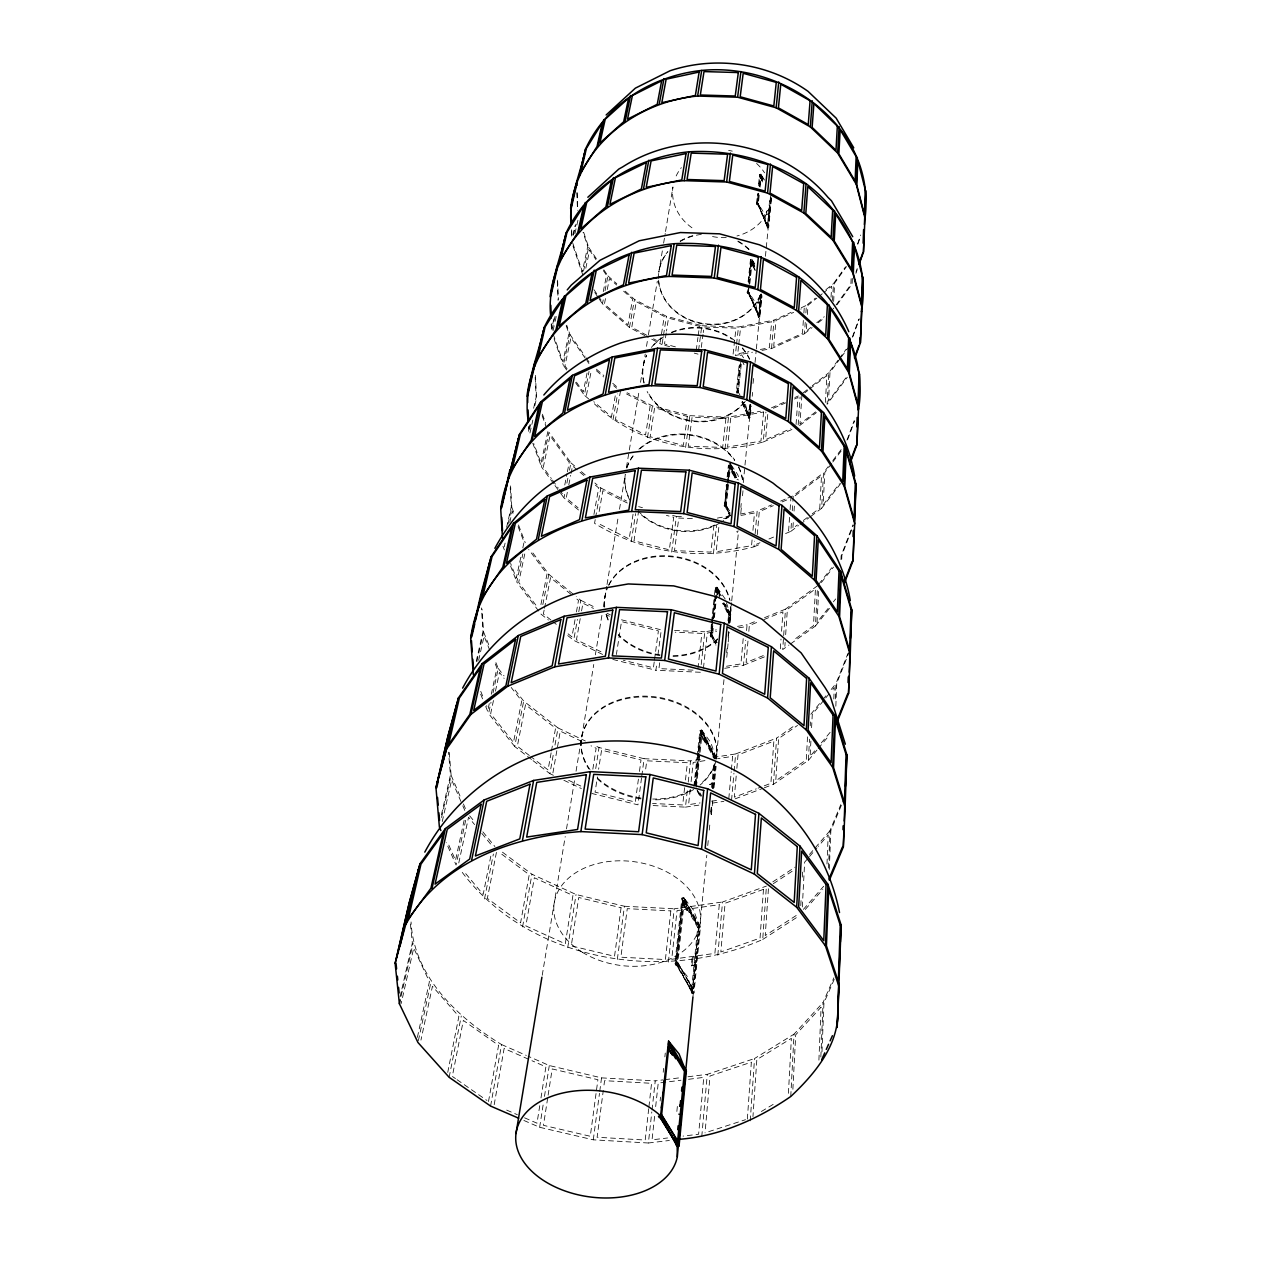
<?xml version="1.0" encoding="UTF-8"?>
<svg xmlns="http://www.w3.org/2000/svg" width="1261" height="1261" viewBox="0 0 1261 1261"><rect width="100%" height="100%" fill="white"/><g stroke="black" fill="none" stroke-linecap="round" stroke-linejoin="round"><path stroke-width="0.75" stroke-dasharray="5 3.75" d="M758.712 317.299L755.292 302.467L748.435 291.78L758.712 317.299L760.982 294.176L758.57 317.331L759.957 316.889L762.022 295.704M757.877 203.194L767.508 227.831L764.308 213.503L757.877 203.194L756.505 203.541L756.963 204.566L758.287 204.14L759.28 194.683M770.376 198.623L770.424 195.739M691.422 965.627L696.04 964.949L696.624 956.453L692.242 957.635L691.422 965.627L696.025 964.823M691.643 966.005L691.974 965.091M713.6 783.223L709.549 784.421L713.285 784.058M757.798 302.939C760.635 291.023 754.125 308.188 760.446 301.678C766.688 293.261 752.391 302.025 761.187 297.596M766.452 214.575C774.932 210.855 762.637 218.389 766.814 210.981L769.904 210.098L766.814 210.981L766.593 214.89M818.909 1060.123L821.084 1007.176L795.707 1034.824L792.854 1089.788M826.995 864.006L828.193 834.892L818.279 846.383M833.805 698.972L834.278 687.544L830.605 692.005M851.128 278.665L850.891 284.545L833.269 308.819M820.848 1057.017L823.039 1002.527L833.884 977.779M828.493 868.025L830.006 830.652L840.788 804.628M835.334 698.941L835.948 683.635L847.944 653.403M840.977 559.648L841.119 555.833L852.956 524.86M852.357 278.429L852.121 284.009L836.437 305.619M821.983 1051.863L823.953 1002.842L834.215 979.403M829.297 869.428L830.857 830.621L843.325 800.546M835.838 706.207L836.752 683.367L849.079 652.268M841.733 559.206L841.875 555.36L853.445 525.096M790.757 1096.503L794.036 1034.162L823.039 1002.527M800.782 905.634L801.176 898.021M802.28 877.104L802.674 869.491M764.308 787.794L773.419 784.342L808.396 760.351L809.515 739.23M810.224 725.784L810.413 721.938M790.505 643.961L815.457 625.992L817.364 589.565M810.855 516.364L821.636 508.278L823.496 472.812L828.162 466.68M838.045 360.22L828.745 372.815L827.09 404.308L847.297 377.212M832.544 300.528L833.426 283.646L845.548 266.828M802.327 906.943L804.644 862.177L808.364 857.874M810.902 741.074L810.114 756.379L816.34 748.908M811.595 727.692L812.289 714.309L824.505 699.429M818.657 591.377L817.049 622.335L828.713 607.692M833.647 301.474L834.609 283.126L846.525 266.575M788.424 1093.319L791.372 1038.355L756.821 1059.634L752.959 1116.568M807.513 736.865L806.283 759.831L775.751 780.795L778.604 738.599L797.519 725.422M825.419 402.432L826.853 375.573L809.247 389.35M831.046 297.249L831.645 286.231L824.253 292.174M768.422 888.784L765.238 935.552L798.008 914.335M784.878 646.31L785.13 642.416M785.666 634.646L787.368 609.394L815.441 588.934L813.471 625.708L792.822 640.588M793.264 522.59L792.87 528.327L797.362 524.97M794.052 511.099L794.43 505.362M801.917 395.087L799.963 424.011L816.371 411.291M806.756 323.714L806.252 331.107L810.76 327.513M807.387 314.478L808.017 305.241L816.876 298.116M750.248 1120.856L754.535 1058.531L794.036 1034.162M462.251 872.391C529.573 961.78 663.333 983.738 762.732 939.445L766.278 887.996M773.419 784.342L776.603 738.126L795.265 725.107M817.569 585.735L785.477 609.142L782.703 649.573L788.945 645.08M785.571 533.561L790.836 531.354L791.624 520.099M792.271 510.705L792.775 503.202M792.917 501.326L793.295 495.699L823.496 472.812M798.166 424.957L800.089 397.01M761.991 350.385L771.527 348.572L804.455 333.739L805.227 322.406M805.889 312.949L806.409 305.398L815.41 298.148M747.363 1119.09L751.351 1062.172L710.006 1075.98L705.041 1132.835M780.338 648.769L781.016 639.059M781.568 631.288L782.923 611.853L761.707 620.475M789.559 517.341L788.614 530.755L785.036 532.252M790.095 509.68L790.899 498.19M796.069 424.453L797.961 397.451L794.446 398.996M803.352 320.483L802.453 333.424L773.702 346.381L775.972 320.404L793.658 312.365M803.872 313.091L804.266 307.542L800.735 309.15M736.188 776.051L734.343 797.173L756.285 788.85M736.865 768.359L738.032 754.929L773.86 741.105L770.897 783.302L758.113 788.157M747.978 641.077L746.102 662.482L764.119 655.263M748.829 631.351L749.333 625.503L759.942 621.2M757.262 534.648L759.28 511.619L773.34 505.645M767.76 414.475L765.569 439.632L790.568 428.724M728.811 798.591L731.222 771.716M731.396 769.793L732.609 756.348L717.588 758.665M743.202 638.618L740.916 663.916L725.847 666.36M752.076 539.913L751.556 545.666L716.138 551.798L718.865 526.83M752.943 530.298L754.488 513.022L740.964 515.402M701.762 1136.602L707.279 1074.34L754.535 1058.531M717.808 955.334L722.537 901.993L766.404 886.089M731.553 800.215L733.934 773.229M734.107 771.291L735.636 753.952L776.603 738.126M724.728 668.314L743.486 665.256L745.708 640.194M746.559 630.547L747.079 624.762L755.812 621.216M595.208 519.595L594.546 523.315C641.817 552.617 700.265 561.113 753.983 546.801L754.488 541.158M755.15 533.639L757.152 511.052L771.606 504.92M594.372 403.804C638.365 446 705.403 457.916 763.268 441.98L765.916 412.063M771.527 348.572L774.049 320.121L791.073 312.381M692.242 993.321L692.226 989.838L686.977 976.046L676.921 963.404L692.242 993.321L698.657 927.308L687.466 907.557L686.914 910.6L687.702 907.494L683.683 900.386M712.433 787.999L714.672 764.529M728.653 622.95L729.394 614.832L723.388 602.994M750.137 404.466L748.798 418.1L750.122 417.675L751.257 406.01M767.508 227.831L770.376 198.024M683.194 900.496L676.337 964.854L692.053 991.95L692.368 988.797L677.157 961.576L692.856 988.671L692.541 991.84L676.826 964.728L683.825 897.643L681.902 898.131L674.856 963.767L675.597 965.028L677.567 964.555L684.392 900.196L682.469 900.669L675.597 965.028M712.623 788.361L713.08 783.696M749.05 416.76L749.223 414.995L742.745 401.345M758.602 316.117L748.167 291.496L758.949 316.007L748.356 292.93L751.84 259.246L750.468 259.703L748.009 282.59M769.399 210.303L769.541 213.913M684.392 900.196L699.603 927.071L693.014 993.132L675.849 963.53L682.863 897.895L699.477 927.229M711.236 807.135L710.479 814.874L711.393 814.638L713.095 797.236M713.285 788.771L715.57 764.166M728.164 635.434L728.543 631.651M729.315 622.761L730.214 614.596L725.091 604.476M750.721 404.277L749.381 417.911L741.578 401.455M761.518 294.002L759.264 317.11L747.678 291.921M692.919 997.136L706.806 855.257M707.752 845.564L708.319 839.747M709.281 830.037L710.038 822.282M710.983 812.588L711.551 806.756M713.458 787.368L715.539 766.026M723.987 679.632L716.216 759.09A68.173 51.118 7.5 0 0 637.057 697.191A68.173 51.118 7.5 0 0 588.824 768.895M726.651 652.504L727.03 648.627M728.164 636.994L728.732 631.178M729.488 623.423L731.522 602.758M731.711 600.819L738.379 532.678M740.853 507.363L741.232 503.47M743.265 482.648L744.794 467.043M744.983 465.088L750.91 404.608M755.04 362.443L756.174 350.842M756.364 348.919L761.644 294.806M765.427 256.298L770.77 201.555M682.469 900.669L697.696 927.544L691.312 992.123L692.037 993.369L694.007 992.911L700.438 926.993L683.825 897.643L693.645 910.284L698.72 923.95L698.72 927.418L683.919 897.753M714.041 787.573L716.106 766.294M726.746 657.328L728.054 643.788M728.243 641.865L729.189 632.187M730.135 622.524L730.891 614.785L725.642 604.445M740.822 512.975L741.578 505.314M742.508 495.762L743.06 490.009M752.218 396.269L752.596 392.376M758.192 193.69L757.152 203.32L768.028 227.658L771.023 197.819L769.746 198.245L767.366 227.863L768.69 227.437L771.527 198.229M676.858 1111.445L677.409 1105.897L677.929 1106.527M692.194 965.469L692.226 957.509L696.624 956.453M711.551 787.368L713.978 762.732M728.007 620.743L728.559 615.069L722.585 603.262M749.98 404.513L748.64 418.132L749.255 405.601M758.57 317.331L760.131 295.515M742.382 401.471L748.861 415.105L748.687 416.871L741.389 401.502M767.413 226.681L757.924 202.926L767.728 226.586L757.782 204.298L758.838 193.469M692.037 993.369L698.515 927.465L681.902 898.131M712.244 788.03L714.53 764.828M728.48 622.981L729.252 615.258L723.12 603.184M767.366 227.863L770.881 198.45M732.736 473.9L733.13 471.929L729.977 465.467M754.141 268.688L751.398 261.232L749.16 283.772M704.962 742.004C695.631 721.923 705.782 750.421 705.23 739.466L701.542 732.546M733.13 471.929L732.531 473.963L729.772 467.374M695.977 782.718L701.1 732.673M711.346 636.679L712.623 626.575M713.442 618.836L715.917 595.602M728.338 479.133L725.233 506.528L729.583 515.355M728.543 477.178L729.599 465.577L736.109 478.518M737.338 392.975L740.979 360.567M747.994 293.041L748.955 285.68M757.451 204.408L758.744 193.816M759.516 186.502L760.478 176.067M695.741 785.824L701.683 730.056L699.902 730.529L697.223 755.528M712.812 625.582L711.771 636.553L715.286 643.378M713.71 618.016L716.91 587.185L715.255 587.658L714.215 597.257M725.627 506.402L727.881 484.208M728.07 482.301L729.898 465.214M737.717 392.865L740.617 364.571M759.721 185.84L760.903 174.191L759.611 174.633L758.365 186.202M696.403 787.053L702.219 732.373L700.438 732.846L694.59 787.526M711.33 624.148L710.7 636.852L712.402 636.379L713.6 625.078M714.404 617.543L716.201 600.599M716.406 598.723L717.399 589.313L715.744 589.785L714.94 597.32M728.495 484.791L726.21 506.228L724.634 506.701L726.304 484.665M729.315 476.989L730.56 465.293L729.016 465.75L727.345 481.355M741.279 364.319L738.268 392.691L737.748 391.588L736.251 392.045L739.151 365.028M749.869 283.41L752.25 260.964L750.878 261.405L748.671 281.975M760.084 187.132L761.281 175.799L759.989 176.225L758.98 185.682M660.118 1100.979L660.543 1097.149M663.207 1072.228L663.617 1068.398M664.862 1056.891L665.272 1053.061M693.913 786.297L697.018 757.451M711.535 622.225L714.01 599.18M727.124 477.084L728.354 465.687M756.505 203.541L757.53 193.91M710.7 636.852L712.118 623.675M712.323 621.783L714.735 599.196M724.634 506.701L727.14 483.31M736.787 393.148L739.813 364.776L737.527 392.912M748.876 292.757L747.474 293.214L747.883 289.463M756.963 204.566L758.176 193.232M695.032 784.137L698.326 753.369M698.531 751.446L700.801 730.292L715.98 758.791M712.591 620.065L710.936 635.434L715.949 645.143M712.796 618.142L716.075 587.421L720.457 596.043M727.093 484.445L724.854 505.314L729.977 515.245M727.896 476.847L729.331 463.559M748.703 282.369L751.146 259.482L755.197 268.372M759.012 185.982L760.257 174.412L762.732 180.323M654.601 1116.348L652.047 1139.834L667.573 1137.974M655.673 1106.575L658.226 1083.089L680.987 1080.236M690.256 789.307L688.585 804.66L700.076 802.926M691.091 781.631L693.172 762.432L706.318 760.415M703.465 668.094L707.279 633.069L716.516 631.54M738.536 346.365L737.732 353.789L748.892 351.661M738.741 344.505L740.554 327.797L771.685 321.776L769.352 347.752L758.192 349.88M648.706 1108.734L645.206 1140.039L597.115 1137.264L603.294 1090.434M648.926 1106.78L651.559 1083.309L604.571 1080.677L603.546 1088.479M684.613 787.684L682.69 804.944L652.52 803.478M685.48 780.007L687.403 762.732L646.767 760.809L645.254 772.299M697.948 668.409L701.873 633.385L675.218 632.218M713.962 525.254L710.952 552.129L674.493 550.616L678.796 518.035L695.757 518.728M733.098 354.136L735.998 328.144L703.985 327.009L703.26 332.573M523.882 1120.462L539.645 1127.287L593.285 1139.818L648.39 1143.002L651.811 1111.934M652.032 1109.995L655.247 1080.882L662.955 1079.905M668.362 962.08L674.241 908.803L722.537 901.993M653.151 805.574L685.464 807.135L687.371 789.812M688.222 782.104L690.555 760.919L703.701 758.886M701.195 664.563L704.804 631.793L716.343 629.87M713.411 553.831L716.532 525.601M724.996 448.963L728.495 417.17L760.43 411.244M736.361 345.987L735.305 355.492L752.47 352.213M736.566 344.095L738.457 327.009L774.049 320.121M659.692 662.797L658.936 668.614L695.804 670.269M701.305 347.406L703.007 334.417M593.285 1139.818L599.479 1093.35M599.732 1091.427L601.544 1077.871L549.292 1065.545L528.091 1056.214M617.338 959.385L624.431 906.249L576.041 894.506L531.953 874.236L501.058 851.128M641.534 777.927L637.956 804.833L591.835 793.468M641.786 776.004L644.103 758.712L599.022 747.521L593.899 745.078M700.344 672.271L655.893 670.285L656.918 662.592M657.943 654.885L661.284 629.885L620.932 619.655M671.656 552.082L676.416 516.411L672.633 515.434M685.606 447.434L689.846 415.689L652.441 405.916L627.08 392.754M698.562 350.337L701.841 325.716L666.454 316.322L634.488 299.409L624.179 290.282M638.413 779.109L635.323 802.075L595.066 792.144L597.43 776.886M639.453 771.448L640.998 759.973L601.576 750.185L598.612 769.257M654.207 661.993L653.419 667.81L623.328 660.228M654.459 660.039L658.384 630.926L621.5 621.578L616.393 654.459M696.198 350.432L697.948 337.459M698.2 335.599L699.445 326.331L668.503 318.135L666.502 331.044M547.668 1098.095L543.459 1125.332L590.274 1136.271L597.903 1079.715L552.192 1068.934L547.968 1096.156M638.744 510.248L634.015 540.796L669.323 549.859L673.705 517.278L666.407 515.402M666.218 332.904L664.5 343.969L675.597 346.901M539.645 1127.287L543.255 1104.132M544.468 1096.408L549.292 1065.545M567.765 947.452L576.041 894.506M595.728 768.58L599.022 747.521M631.209 541.71L635.591 513.668M647.508 437.52L652.441 405.916M669.623 346.617L662.041 344.616L663.207 337.081M663.507 335.19L666.454 316.322M539.755 1105.708L536.997 1123.204L524.513 1117.798M540.985 1097.937L545.887 1066.838L531.969 1060.722M592.843 769.21L596.138 748.246L591.031 745.803M633.069 514.189L629.16 538.999L597.147 522.921M542.23 975.273L565.227 836.579M566.504 828.887L574.795 778.904M576.056 771.212L593.758 664.468M595.35 654.869L602.049 614.533M603.31 606.856L606.714 586.381M607.03 584.458L618.221 516.931M619.498 509.223L625.267 474.499A59.204 48.249 7.5 0 0 628.955 497.701M626.433 467.39L629.003 451.927M629.318 449.988L639.264 390.059M640.541 382.319L645.238 354.01M646.499 346.349L648.091 336.782M648.406 334.859L657.296 281.266M662.34 250.892L658.809 272.187A52.347 45.254 7.5 0 1 667.778 251.995M663.617 243.137L665.225 233.458M665.54 231.52L672.933 186.975A49.463 43.804 7.5 0 0 694.921 229.723M494.186 1104.683L504.132 1048.474L530.235 1059.949M552.917 772.883L560.294 731.144L582.487 741.72M580.218 618.615L576.466 639.768L603.798 653.119M581.573 610.923L582.929 603.231L593.505 608.433M599.164 511.525L602.853 490.655L627.284 503.029M620.522 390.815L615.447 419.503L645.553 434.998L650.109 406.152L625.74 393.527M488.496 1101.531L498.584 1045.369L463.339 1020.417L452.305 1076.405L455.457 1078.596M551.12 752.864L548.046 769.935L531.149 756.899M551.451 750.973L555.549 728.212L525.506 704.726L517.325 746.228L529.62 755.702M575.048 619.624L571.942 636.915L567.434 633.29M576.435 611.932L578.5 600.394L574.086 596.816M593.931 514.472L598.707 487.928L594.341 484.271M615.242 395.828L611.475 416.839L593.789 401.692M490.592 1106.07L501.579 1044.549C457.822 1017.785 413.624 976.361 411.07 921.964M522.558 926.945L531.953 874.236M553.39 775.31L549.891 773.655L553.626 752.707M554.982 745.093L558.04 727.96L523.693 701.084L513.29 687.734M602.6 654.443L573.676 640.336L577.412 619.387M578.767 611.758L580.817 600.331L576.245 596.611M595.539 517.735L600.851 488.007L594.861 482.979M613.019 419.771L617.638 393.921M644.907 335.615L629.475 327.497L634.488 299.409M496.424 852.404L487.361 898.399L520.588 922.847L529.226 874.724L499.892 852.799M544.121 610.151L543.381 613.965L550.899 620.002M544.5 608.243L550.521 577.68L572.604 595.618M567.324 492.31L566.221 497.969L578.09 507.82M568.806 484.791L570.666 475.365M571.044 473.49L572.526 465.955L584.158 475.728M586.412 395.387L590.905 372.641M605.485 298.589L604.413 304.043L628.01 324.771L632.612 299.125L622.461 290.156M607.266 289.51L609.41 278.602L616.661 285.018M449.137 1077.304L461.29 1016.019M484.492 898.951L493.398 853.996M531.527 759.5L514.693 746.512L523.693 701.084M542.829 604.602L548.819 574.338L530.865 550.237M578.531 509.996L563.966 497.906L564.707 494.217M566.898 483.152L567.986 477.62M569.452 470.243L570.918 462.866L548.945 432.239L541.505 466.948L553.863 483.972M588.635 398.886L584.332 395.197L589.045 371.412M629.475 327.497L602.443 303.759L603.546 298.195M605.028 290.771L607.96 275.923L603.672 269.555M447.734 1072.402L458.878 1016.445L432.444 986.275L420.953 1040.104M490.797 856.203L483.168 894.506L463.339 870.784M540.922 604.571L547.006 574.039L528.674 549.465M564.755 485.012L566.993 473.726M567.371 471.85L569.247 462.44L550.032 435.675L543.255 467.374L551.341 478.502M587.059 373.02L583.291 391.95L575.741 381.185M603.262 291.654L606.525 275.324L603.357 270.611M458.783 862.965L468.54 817.223L474.593 824.584M493.461 700.517L490.671 713.631L513.463 742.43L521.723 700.974L511.178 687.45M495.463 691.154L499.466 672.428L504.148 678.434M524.765 553.957L518.697 582.377L537.438 607.203M585.798 268.23L589.628 250.261L595.964 259.656M417.391 1037.393L429.402 981.673L413.718 948.004L401.187 1003.52M464.127 820.359L455.52 860.333L447.86 842.915M489.268 703.622L488.07 709.234L486.604 705.656M491.286 694.259L496.929 668.078L494.076 660.985M520.777 557.299L516.301 578.105L510.626 563.399M522.826 547.841L524.04 542.151L517.814 525.774M547.857 431.577L541.032 463.244L533.86 443.667M418.384 1040.624L431.073 981.499M465.656 820.328L456.072 865.014L446.205 842.616M514.693 746.512L488.574 713.537L491.002 702.267M493.019 692.872L498.253 668.44L494.596 659.314M538.652 611.018L516.789 582.078L522.826 553.957M566.646 369.977L563.336 365.249L569.94 334.449L566.756 325.243M583.528 271.115L588.651 247.266L583.307 231.204M400.178 996.616L401.471 990.878M401.912 988.971L412.331 943.055L410.188 921.618M441.413 814.795L450.429 775.058L448.553 752.218M476.264 661.142L482.995 631.446L481.403 607.944M506.623 527.271L511.304 506.654L510.106 485.753M529.856 424.831L529.021 428.519L528.832 424.799M533.624 408.249L536.13 397.183L535.09 375.683M553.878 318.923L551.782 328.191L551.53 322.453M572.857 235.208L575.032 225.672M401.108 996.158L413.151 942.992M441.555 817.522L451.123 775.31L449.2 751.792M476.831 661.757L483.594 631.934L482.033 609.079M508.025 524.024L511.808 507.3L510.595 485.911M530.518 424.673L528.785 432.302L528.406 424.689M534.837 405.601L536.555 397.972L535.484 375.368M552.003 329.815L555.439 314.588M573.44 235.082L575.899 224.222M442.248 821.557L451.659 779.897L462.062 804.092M478.644 660.307L484.098 636.159L489.804 650.345M504.242 546.864L505.094 543.113M509.743 522.464L512.281 511.209L513.668 514.851M529.935 432.98L532.851 420.071M553.027 330.65L554.714 323.226M555.124 321.382L556.385 315.817M574.921 233.648L577.948 220.265M857.59 243.83L860.68 235.035M857.811 244.271L860.396 236.91M855.983 272.061L857.212 268.577M855.904 273.353L857.165 269.807M852.294 337.239L858.836 319.128M852.925 336.655L859.356 318.828M846.966 440.136L854.186 420.685M847.739 439.411L854.548 421.032M839.211 358.644L846.194 349.202M840.283 358.455L829.99 372.389L828.493 401.124L847.108 376.156M841.418 356.91L848.29 347.61M832.827 460.549L842.159 448.285M831.645 463.512L824.804 472.497L823.134 504.873L839.385 483.735M832.78 462.015L841.907 450.035M821.636 508.278L840.661 483.53M818.752 584.237L831.708 567.797M821.368 582.503L833.489 567.119M833.379 601.844L835.712 598.928M815.457 625.992L829.88 607.912M810.823 714.262L821.589 701.132M822.787 699.682L826.381 695.3M831.172 689.468L835.948 683.635M825.719 697.948L829.391 693.487M821.321 742.918L831.298 730.939M808.396 760.351L816.97 750.074M818.184 748.608L829.202 735.384M809.483 854.438L830.006 830.652M809.594 856.44L817.033 847.818M803.383 909.386L823.654 886.294M805.29 909.449L822.834 889.478M825.923 289.683L833.426 283.646M818.357 296.918L822.787 293.356M816.765 322.721L824.268 316.732M804.455 333.739L812.084 327.639M818.2 322.769L824.316 317.882M803.225 392.786L810.728 386.922M812.226 385.74L828.745 372.815M804.849 392.801L807.781 390.5M799.569 425.635L816.387 412.599M795.092 495.778L821.494 475.775L819.76 508.183L809.31 516.017M803.336 520.494L807.812 517.136M790.836 531.354L798.544 525.585M800.073 524.434L809.31 517.514M772.788 881.88L795.108 867.142M773.356 883.662L792.602 870.957M762.732 939.445L798.639 916.211M761.376 1111.493L773.166 1104.4M801.287 307.731L806.409 305.398M771.464 407.823L785.839 401.487M794.824 397.514L798.418 395.938M773.371 408.28L785.666 402.858M763.268 441.98L796.306 427.574M780.638 501.074L786.06 498.773M787.873 498L793.295 495.699M782.119 501.925L787.384 499.687M756.427 544.248L760.005 542.75M768.942 538.999L774.317 536.76M753.983 546.801L760.998 543.854M764.529 617.669L785.477 609.142M743.486 665.256L764.875 656.697M735.195 798.828L762.495 788.488M760.667 177.281L762.921 183.208M766.909 226.854L768.233 226.413L768.69 227.437M751.572 262.603L753.983 268.751L754.125 267.269M708.729 1131.653L745.519 1119.689M748.388 291.685L746.985 292.142L747.474 293.214M758.05 302.309L760.935 301.805M758.082 316.275L759.469 315.833L759.957 316.889M740.191 355.381L741.641 354.924L743.754 358.14M748.12 417.044L749.601 416.587L750.122 417.675M725.832 504.416L729.788 513.369M724.066 505.551L725.642 505.094M738.394 530.976L736.834 531.433L737.386 532.568M716.547 591.677L716.358 589.612L719.747 596.295M728.559 615.069L730.214 614.596M729.252 615.258L730.891 614.785M710.101 635.67L711.787 635.197L717.162 642.716M705.23 739.466L704.741 742.067L701.053 735.147M697.696 927.544L699.603 927.071M698.515 927.465L700.438 926.993M674.856 963.767L676.842 963.294L677.567 964.555M691.312 992.123L693.282 991.666L694.007 992.911M717.367 518.082L730.623 515.733M740.097 514.062L757.152 511.052M723.562 518.476L729.362 517.451M737.48 626.37L747.079 624.762M738.71 627.852L744.242 626.938M713.095 757.435L735.636 753.952M711.567 801.192L719.227 800.041M685.464 807.135L698.893 805.117M712.339 803.099L723.861 801.365M664.878 1079.668L680.294 1077.729M688.002 1076.768L707.279 1074.34M688.569 1079.29L703.748 1077.383L698.626 1134.238L683.099 1136.098M648.39 1143.002L669.355 1140.48M701.841 325.716L738.457 327.009M689.846 415.689L728.495 417.17M676.416 516.411L684.219 516.726M674.525 630.468L704.804 631.793M644.103 758.712L690.555 760.919M624.431 906.249L674.241 908.803M601.544 1077.871L655.247 1080.882M612.799 659.424L655.893 670.285M638.649 506.67L642.432 507.647M694.259 353.127L698.058 354.136M506.67 1110.09L517.373 1114.724M501.579 1044.549L526.31 1055.425M568.601 780.307L580.817 786.06M563.872 780.26L581.353 788.519M558.04 727.96L585.372 740.995M580.817 600.331L596.469 608.054M606.919 613.193L610.387 614.911M605.847 614.517L609.378 616.251M600.851 488.007L626.512 500.995M646.814 335.268L631.761 327.34L636.301 301.678L664.263 316.464L660.181 342.298L653.497 338.783M651.748 339.209L662.041 344.616M457.034 1079.684L486.919 1100.443M533.056 760.682L549.891 773.655M552.397 621.216L556.905 624.841M540.953 614.06L548.393 620.034M567.734 635.56L573.676 640.336M548.819 574.338L574.717 595.381M570.918 462.866L575.41 466.633M581.4 471.661L585.876 475.444M596.358 370.702L603.593 376.944M613.729 385.693L616.613 388.183M596.421 369.189L603.814 375.589M612.704 383.265L618.615 388.372M607.96 275.923L616.802 283.757M469.659 815.804L474.467 821.652M482.868 831.882L494.879 846.509M481.828 833.395L492.704 846.62M498.253 668.44L504.037 675.864M552.491 480.094L558.26 488.054M559.411 489.646L562.879 494.407M554.982 485.517L559.474 491.711M560.609 493.256L563.966 497.906M567.103 368.874L564.96 365.8L570.965 337.649L585.766 358.975M575.489 382.587L584.332 395.197M725.217 599.022L716.973 587.279L720.866 596.012M569.94 334.449L585.088 356.28M586.16 357.84L590.495 364.082M586.822 360.504L588.95 363.546M729.646 510.926L725.721 505.188L730.151 515.434M593.931 289.652L597.162 294.396M598.234 295.972L601.465 300.717M594.782 292.489L598.077 297.328M599.164 298.936L602.443 303.759M731.254 465.041L737.811 474.766L739.498 480.11M588.651 247.266L597.241 260.002M737.811 391.682L739.892 394.835M754.756 266.544L751.903 259.34L754.772 263.864M764.56 180.102L760.95 174.286L762.968 179.503M676.921 961.639L692.604 988.734M687.403 910.474L682.879 903.475L686.914 910.6M683.115 903.412L687.15 910.537M700.028 792.917L701.81 796.211M710.731 813.44L711.393 814.638M697.522 790.521L700.202 795.47M697.286 790.584L699.981 795.533M697.065 790.647L699.745 795.596M701.683 730.056L716.863 758.555M702.219 732.373L716.122 758.476M705.009 739.513L715.239 758.712M699.902 730.529L714.199 757.357M700.438 732.846L714.356 758.949M716.39 642.779L711.582 634.378L716.185 642.842M712.402 636.379L711.787 635.197L715.87 644.119M716.91 587.185L721.276 595.807M717.399 589.313L720.819 596.059M730.072 615.021L723.94 602.947L729.41 615.21L729.441 611.932L725.816 600.866M716.784 589.486L720.173 596.169M715.255 587.658L719.621 596.28M715.744 589.785L718.234 595.019M716.343 591.74L718.029 595.082M725.642 504.479L730.182 513.243M730.103 463.323L738.205 480M730.56 465.293L738.189 481.008M730.135 465.23L736.613 478.565M729.362 465.451L735.857 478.802M729.016 465.75L735.809 479.716M699.098 792.791L700.738 796.211M742.571 401.408L749.034 415.058M741.909 360.22L744.1 364.902M748.34 291.433L758.933 314.493M750.468 259.703L755.323 270.358M750.878 261.405L754.866 270.169M751.84 259.246L755.071 266.37M752.25 260.964L754.645 266.213M760.903 174.191L763.173 179.346M761.281 175.799L762.779 179.188M759.611 174.633L763.047 181.883M759.989 176.225L763.078 183.16M451.123 775.31L460.344 796.779M463.417 803.935L465.719 809.294M462.803 805.826L465.782 812.746M730.166 463.417L737.07 479.621M742.209 402.243L748.798 418.1L745.125 402.763M480.74 691.343L483.672 698.499M480.662 694.228L482.821 699.492M485.706 706.507L488.574 713.537M483.594 631.934L488.716 644.702M502.966 546.312L504.353 549.891M510.579 565.984L516.789 582.078M511.808 507.3L514.488 514.378M518.523 525.002L525.238 542.703M532.804 443.241L541.505 466.948M542.12 415.704L546.58 428.046M542.435 414.207L545.698 423.223M553.264 334.338L562.879 361.797L568.932 333.692L565.795 324.629M554.036 338.783L563.336 365.249M573.014 245.942L582.74 274.788M572.778 243.2L582.33 271.541L587.736 246.431L583.055 232.387M551.23 323.935L551.561 331.722M557.598 280.131L558.371 299.361M557.299 281.487L558.071 300.402M571.659 229.77L571.927 237.163M571.391 231.047L571.674 238.565M577.191 192.838L577.759 209.578M576.876 192.744L577.491 210.319M771.228 197.772A49.463 43.804 7.5 0 1 736.944 235.98M726.226 237.588A49.463 43.804 7.5 0 1 711.708 236.39M676.18 175.957A49.463 43.804 7.5 0 1 681.318 167.65M728.606 150.453A49.463 43.804 7.5 0 1 732.263 151.131M756.6 163.473A49.463 43.804 7.5 0 1 764.576 172.82M760.651 294.128A52.347 45.254 7.5 0 1 704.741 324.187A52.347 45.254 7.5 0 1 658.541 280.651M680.136 241.513A52.347 45.254 7.5 0 1 701.841 234.31M737.937 241.529A52.347 45.254 7.5 0 1 749.98 250.734M760.099 295.232A52.332 45.254 7.5 0 1 703.827 323.557A52.332 45.254 7.5 0 1 658.62 280.163M658.526 278.46A52.332 45.254 7.5 0 1 667.857 251.522M680.215 241.024A52.332 45.254 7.5 0 1 696.104 234.814M738 241.04A52.332 45.254 7.5 0 1 750.027 250.245M745.251 401.345A55.579 46.752 7.5 0 1 694.007 421.505A55.579 46.752 7.5 0 1 647.145 391.493M643.977 383.076A55.579 46.752 7.5 0 1 646.562 355.649M653.671 345.183A55.579 46.752 7.5 0 1 663.853 336.75M671.514 332.778A55.579 46.752 7.5 0 1 732.074 339.193M742.335 348.383A55.579 46.752 7.5 0 1 749.523 359.401M753.495 378.473A55.579 46.752 7.5 0 1 752.959 383.691M744.179 402.212A55.563 46.736 7.5 0 1 693.046 420.843A55.563 46.736 7.5 0 1 647.24 390.942M644.072 382.524A55.563 46.736 7.5 0 1 646.657 355.113M651.385 347.453A55.563 46.736 7.5 0 1 662.34 337.254M671.593 332.242A55.563 46.736 7.5 0 1 735.336 341.037M742.398 347.847A55.563 46.736 7.5 0 1 749.57 358.849M730.418 514.866A59.22 48.249 7.5 0 1 721.26 522.149M719.558 523.189A59.22 48.249 7.5 0 1 640.005 513.574M629.68 500.002A59.22 48.249 7.5 0 1 625.157 475.113M626.796 468.067A59.22 48.249 7.5 0 1 633.873 455.095M640.084 448.68A59.22 48.249 7.5 0 1 734.611 460.596M738.568 467.311A59.22 48.249 7.5 0 1 742.461 479.763M729.126 515.56A59.204 48.249 7.5 0 1 724.618 519.296M714.908 525.002A59.204 48.249 7.5 0 1 638.838 511.73M626.906 467.453A59.204 48.249 7.5 0 1 632.833 455.993M638.886 449.215A59.204 48.249 7.5 0 1 734.69 459.981M738.631 466.68A59.204 48.249 7.5 0 1 742.887 482.758M730.702 607.093A63.381 49.731 7.5 0 1 728.826 621.799M717.556 639.469A63.381 49.731 7.5 0 1 670.773 656.414M659.929 655.562A63.381 49.731 7.5 0 1 618.253 635.103M608.07 620.113A63.381 49.731 7.5 0 1 605.579 612.814M604.634 607.266A63.381 49.731 7.5 0 1 607.881 587.169M608.685 585.467A63.381 49.731 7.5 0 1 672.948 556.968A63.381 49.731 7.5 0 1 729.52 599.637M730.765 606.368A63.365 49.731 7.5 0 1 726.762 626.323M717.635 638.744A63.365 49.731 7.5 0 1 670.868 655.688M660.023 654.837A63.365 49.731 7.5 0 1 618.363 634.393M608.18 619.403A63.365 49.731 7.5 0 1 606.194 613.949M604.744 606.557A63.365 49.731 7.5 0 1 606.052 591.787M608.795 584.757A63.365 49.731 7.5 0 1 674.225 556.416A63.365 49.731 7.5 0 1 730.024 600.788M715.838 760.95A68.173 51.118 7.5 0 1 699.981 785.13M693.739 789.496A68.173 51.118 7.5 0 1 652.615 799.837M640.966 798.907A68.173 51.118 7.5 0 1 596.09 777.627M714.861 763.819A68.141 51.118 7.5 0 1 700.06 784.31M690.445 790.584A68.141 51.118 7.5 0 1 652.725 799.017M641.077 798.071A68.141 51.118 7.5 0 1 596.217 776.808M590.022 769.588A68.141 51.118 7.5 0 1 636.096 696.466A68.141 51.118 7.5 0 1 716.295 758.271M715.286 755.607L715.286 758.98L701.762 730.151L710.684 742.303L715.286 755.607M763.472 889.352L760.052 938.074L720.835 951.976L725.091 903.254L763.472 889.352M719.274 904.689L714.892 953.395L671.719 959.29L677.031 910.631L719.274 904.689M763.567 411.984L760.966 441.019L727.55 447.119L730.718 418.085L763.567 411.984M689.83 985.661L690.003 986.654L689.83 985.661M670.836 910.899L665.398 959.542L620.869 957.194L627.269 908.661L670.836 910.899M725.91 418.431L722.663 447.466L688.27 446.126L692.1 417.139L725.91 418.431M621.074 907.762L614.533 956.279L571.249 945.86L578.752 897.501L621.074 907.762M687.308 416.429L683.399 445.417L650.124 436.747L654.601 407.87L687.308 416.429M572.92 895.483L565.291 943.827L525.837 925.905L534.349 877.751L572.92 895.483M582.519 952.37A73.737 52.332 7.5 0 0 699.965 925.101A73.737 52.332 7.5 0 0 599.022 863.202A73.737 52.332 7.5 0 0 582.519 952.37"/><path stroke-width="1.5" d="M842.994 829.691L843.136 825.829M848.054 682.548L848.243 676.873M853.051 536.555L853.256 530.834M856.818 426.817L857.149 417.438M859.687 343.512L859.876 337.853M863.123 243.184L863.58 229.628M678.891 1139.345C719.416 1136.224 757.562 1119.374 790.757 1096.503C814.701 1073.946 839.243 1044.88 837.793 1010.045M837.934 1006.577L838.707 982.871M839.195 969.425L840.283 944.3M829.328 880.273L843.31 847.077L844.019 826.806M844.224 821.021L845.075 795.927M837.698 720.551L848.511 693.645L849.126 675.975M849.268 672.192L850.087 647.602M844.224 583.622L853.003 560.909L854.075 530.109M850.245 462.819L856.928 444.944L857.858 417.817M855.068 357.415L860.396 342.771L861.499 311.01M859.056 264.479L863.47 252.058L864.258 229.376M837.194 1027.51L841.166 925.101L827.941 884.339L799.994 846.099L758.933 813.345L707.626 788.787L649.919 774.475L590.353 771.637L533.639 780.433L484.129 799.978L445.401 828.556L419.992 863.769L409.179 902.844L395.119 963.341L399.39 1003.74L417.974 1042.532L449.137 1077.304L490.592 1106.07L518.618 1118.192M845.091 807.592L846.903 754.85L834.782 715.223L809.105 678.213L771.417 646.688L724.287 623.218L671.246 609.725L616.44 607.361L564.124 616.251L518.303 635.528L482.269 663.538L458.389 697.948L447.939 736.125L435.959 787.605L439.395 827.121L440.909 830.558M850.213 655.452L851.79 609.788L840.583 571.391L816.86 535.689L781.993 505.393L738.394 482.947L689.326 470.211L638.539 468.209L589.975 477.052L547.306 495.936L513.621 523.236L491.112 556.716L481.008 593.836L470.684 638.208L473.316 674.745M854.643 524.04L856.014 484.082L845.627 446.961L823.543 412.552L791.12 383.454L750.563 361.986L704.899 349.928L657.58 348.209L612.279 356.958L572.368 375.368L540.733 401.881L519.453 434.367L500.727 509.003L502.493 538.463M858.505 409.399C867.205 357.809 840.362 307.132 799.064 277.152C762.227 252.563 718.313 241.308 674.178 243.688C620.68 248.937 568.017 277.499 544.232 327.34C537.438 358.187 523.079 388.703 528.217 420.875M861.893 308.488C869.538 259.987 844.397 212.4 806.063 183.665C771.637 160.163 730.308 149.365 688.774 151.809C637.751 157.073 588.351 185.43 566.11 232.922C560.073 261.059 546.801 288.801 550.978 318.103M864.92 218.988C877.12 128.449 785.902 62.152 701.699 70.427C652.962 75.676 606.446 103.67 585.53 149.034C580.359 174.317 568.144 199.128 571.186 225.404M839.085 986.969L825.451 945.876L827.941 884.339M843.31 847.077L845.138 807.387L832.67 767.366L834.782 715.223M848.511 693.645L850.261 654.995L838.786 616.188L840.583 571.391M853.003 560.909L854.69 523.394L844.05 485.863L845.627 446.961M856.928 444.944L858.552 408.611L848.637 372.342L850.009 338.247M860.396 342.771L861.957 307.589L852.672 272.581L853.886 242.459M863.47 252.058L864.967 218.027L856.235 184.216L857.322 157.404M864.4 224.505L865.881 190.837M861.436 311.877L861.61 307.999M861.878 302.214L862.981 277.073M858.11 410.061L859.718 374.107M854.343 521.219L856.014 484.082M850.513 638.318L851.79 609.788M845.485 786.344L846.903 754.85M840.425 942.03L841.166 925.101M837.399 1022.23L839.054 986.796M825.451 945.876L796.668 907.242L799.994 846.099M832.67 767.366L806.299 729.946L809.105 678.213M838.786 616.188L814.448 580.06L816.86 535.689M844.05 485.863L821.447 451.012L823.543 412.552M848.637 372.342L827.547 338.783L829.375 305.099M852.672 272.581L832.906 240.252L834.514 210.524M856.235 184.216L837.651 153.054L839.085 126.62M796.668 907.242L754.393 874.109L758.933 813.345M806.299 729.946L767.571 698.027L771.417 646.688M814.448 580.06L778.699 549.355L781.993 505.393M821.447 451.012L788.267 421.537L791.12 383.454M827.547 338.783L796.574 310.458L799.064 277.152M832.906 240.252L803.872 213.046L806.063 183.665M837.651 153.054L810.319 126.904L812.273 100.801M660.969 1113.699L677.866 1141.237L677.52 1144.83L660.591 1117.309M676.779 1139.313L676.984 1146.375L679.064 1145.918L678.292 1144.673L685.495 1071.204L668.519 1042.989M679.064 1145.918L686.378 1070.967L668.551 1041.097L660.591 1115.843A81.508 53.246 7.5 0 0 531.984 1107.126A81.508 53.246 7.5 0 0 566.378 1191.456A81.508 53.246 7.5 0 0 677.299 1156.826L678.434 1145.13M679.017 1139.298L679.584 1133.45M680.341 1125.663L680.924 1119.815M681.492 1113.983L682.248 1106.196M682.816 1100.349L683.399 1094.501M684.156 1086.714L684.723 1080.882M685.306 1075.034L692.919 997.136M677.74 1129.651L678.119 1125.789M680.215 1104.526L680.593 1100.648M681.555 1090.986L681.933 1087.124M754.393 874.109L701.542 849.189L707.626 788.787M767.571 698.027L719.148 674.194L724.287 623.218M778.699 549.355L734.012 526.578L738.394 482.947M788.267 421.537L746.764 399.769L750.563 361.986M796.574 310.458L757.845 289.636L761.171 256.613M803.872 213.046L767.555 193.091L770.487 163.993M810.319 126.904L776.145 107.784L778.746 81.949M670.111 1051.879L672.365 1054.653L672.712 1051.264L668.393 1044.013M661.331 1107.915L661.741 1104.021M662.577 1096.219L662.987 1092.31M663.822 1084.507L664.232 1080.614M661.379 1117.12L660.591 1115.843L658.478 1116.316L659.267 1117.593L661.379 1117.12L669.15 1043.84M701.542 849.189L642.133 834.609L649.919 774.475M719.148 674.194L664.689 660.465L671.246 609.725M734.012 526.578L683.698 513.605L689.326 470.211M746.764 399.769L700.028 387.474L704.899 349.928M757.845 289.636L714.215 277.972L718.455 245.154M767.555 193.091L726.635 182.01L730.387 153.085M776.145 107.784L737.606 97.223L740.932 71.546M419.992 863.769L406.026 924.014C440.562 861.767 513.4 836.311 580.832 831.582L590.353 771.637M435.959 787.605L446.536 749.113L470.905 714.42L507.773 686.205L554.73 666.817L608.401 657.943L616.44 607.361M470.684 638.208C481.119 559.38 558.686 517.168 631.666 511.493L638.539 468.209M500.727 509.003C510.311 434.777 582.046 391.351 651.638 385.677L657.58 348.209M526.956 396.143C535.783 326.142 602.648 281.991 668.992 276.427L674.178 243.688M550.064 296.729C558.324 230.747 620.853 185.934 684.187 180.67L688.774 151.809M570.571 208.475C578.468 145.661 636.884 101.447 697.617 96.057L701.699 70.427M515.985 1133.529L541.915 977.196M522.511 840.299L533.639 780.433M554.73 666.817L564.124 616.251M581.936 520.367L589.975 477.052M605.312 394.472L612.279 356.958M625.629 285.081L631.714 252.279M643.441 189.15L648.816 160.21M659.188 104.332L663.964 78.639M471.677 859.907L484.129 799.978M507.773 686.205L518.303 635.528M538.289 539.393L547.306 495.936M564.55 413.041L572.368 375.368M587.374 303.144L594.23 270.169M607.424 206.678L613.476 177.58M625.157 121.34L630.547 95.473M431.987 888.611L445.401 828.556M470.905 714.42L482.269 663.538M503.864 566.93L513.621 523.236M532.252 439.805L540.733 401.881M556.984 329.105L564.424 295.862M578.72 231.835L585.277 202.469M597.966 145.693L603.798 119.574M399.39 1003.74L400.257 999.957M399.989 946.081L403.977 928.931M406.184 919.395L407.949 911.782M436.716 787.841L438.024 782.198M442.832 761.502L444.566 753.983M445.448 750.216L447.198 742.682M471.756 636.852L474.751 623.943M475.602 620.27L480.725 598.155M501.689 507.805L509.018 476.217M534.191 367.739L527.413 396.947L527.697 402.511M550.899 295.799L556.842 270.153M576.608 184.941L570.934 209.452L571.469 224.237M480.709 601.166L490.025 560.956L471.787 633.905M518.444 438.276L501.736 505.015L509.933 469.754M536.193 361.671L543.302 330.981M558.954 263.486L565.227 236.343M579.114 176.414L584.726 152.234M446.536 749.113L458.389 697.948M480.914 600.74L491.112 556.716M510.579 472.623L519.453 434.367M536.461 360.914L544.232 327.34M559.222 262.619L566.11 232.922M579.414 175.484L585.53 149.034M396.427 958.202L409.258 902.971L418.699 868.797L405.947 923.856L395.119 963.341M527.902 392.439L535.09 361.466M550.947 293.261L557.315 265.835M571.406 205.228L577.081 180.764M859.072 263.344L862.792 252.878M854.454 357.888L859.025 345.309M850.308 461.274L856.172 445.574M844.571 581.132L852.2 561.381M837.871 718.281L847.66 693.913M828.903 879.122L842.395 847.077M821.668 1059.697L824.741 1052.84M826.27 1049.42L828.572 1044.281M830.101 1040.845L832.402 1035.707M424.799 852.137C451.154 802.69 497.197 765.522 551.041 750.185L557.063 748.025C619.939 732.751 687.718 742.43 743.501 775.294C793.169 805.905 828.193 855.242 839.527 912.57M494.864 548.314C511.43 517.861 535.058 491.349 565.811 474.893C629.649 438.56 711.819 443.793 773.056 483.121L776.997 486.32C815 513.259 842.411 554.414 850.308 600.614M462.629 688.128C487.124 642.101 529.447 607.439 579.429 592.402L628.246 583.953L673.689 585.892L717.651 597.099L762.054 619.246L801.145 652.899L824.978 687.403L830.085 695.725L845.343 744.195M543.838 394.992C564.14 370.923 591.046 353.632 620.57 343.024L624.494 341.826C677.614 326.189 736.329 334.748 782.592 365.264L786.312 367.581C821.841 393.495 847.691 432.365 854.627 476.122M567.229 289.904L571.312 285.065L600.047 260.255L639.201 240.772L680.388 232.544L719.574 233.837L759.28 244.76C798.654 261.61 831.756 292.063 848.811 331.706M587.831 197.268L618.773 169.084L622.745 166.862C686.93 125.548 778.888 138.931 828.083 197.473L831.472 200.798L852.735 236.705M606.147 114.987L635.386 88.144L670.174 70.711C716.358 55.516 768.312 63.192 808.002 91.312L836.169 118.156L853.76 147.852M672.712 1051.264L668.74 1045.59M685.369 1071.188L686.378 1070.967M677.866 1141.237L676.984 1144.956L660.055 1117.419M676.211 1145.114L678.292 1144.673M697.617 96.057L737.606 97.223M684.187 180.67L726.635 182.01M668.992 276.427L714.215 277.972M651.638 385.677L700.028 387.474M631.666 511.493L683.698 513.605M608.401 657.943L664.689 660.465M580.832 831.582L642.133 834.609M661.694 1115.386L677.598 1141.284L684.471 1071.424L672.46 1051.327L672.113 1054.716L667.763 1047.465L672.365 1054.653M659.535 1116.08L678.024 1146.154M672.885 1053.96L675.77 1058.783M660.591 1115.843L677.189 1146.454L677.299 1156.826M679.253 1061.399L668.629 1041.192L679.08 1053.975L684.534 1067.878M396.017 963.231L396.6 968.811M397.388 976.235L397.782 979.955M398.571 987.379L399.154 992.959M437.535 797.425L438.213 805.101M438.875 812.762L439.537 820.438M447.939 736.125L448.254 740.049M471.456 640.556L472.26 651.764M472.796 659.219L473.458 668.551M501.72 517.341L502.524 530.755M509.696 470.369L509.933 474.246M528.075 409.951L528.643 421.095M534.837 362.191L535.027 365.958M550.789 305.257L551.278 316.732M576.813 181.663L576.939 185.383M681.492 1105.456L682.311 1104.935L681.492 1105.456M840.252 925.18L838.329 981.641L826.428 945.75L828.682 889.541L840.252 925.18M846.068 754.598L844.429 802.563L833.553 767.602L835.46 719.952L846.068 754.598M851.017 609.299L849.615 650.566L839.59 616.676L841.229 575.741L851.017 609.299M855.305 483.436L854.091 519.311L844.791 486.525L846.21 450.981L855.305 483.436M859.056 373.335L857.984 404.813L849.331 373.146L850.576 341.983L859.056 373.335M862.366 276.206L861.421 304.059L853.319 273.479L854.406 245.942L862.366 276.206M865.314 189.891L864.463 214.717L856.834 185.178L857.827 160.683L865.314 189.891M826.081 884.544L823.764 940.722L798.654 906.99L801.633 851.112L826.081 884.544M833.08 715.113L831.109 762.716L808.096 730.04L810.634 682.753L833.08 715.113M839.022 571.06L837.336 611.948L816.103 580.391L818.263 539.834L839.022 571.06M844.176 446.457L842.711 481.954L822.976 451.533L824.867 416.366L844.176 446.457M848.669 337.617L847.376 368.732L828.966 339.414L830.621 308.63L848.669 337.617M852.625 241.734L851.49 269.224L834.23 240.993L835.68 213.818L852.625 241.734M856.14 156.616L855.116 181.08L838.88 153.874L840.173 129.71L856.14 156.616M797.283 846.62L794.178 902.45L757.278 873.51L761.36 817.995L797.283 846.62M806.63 678.434L803.998 725.658L770.203 697.774L773.655 650.865L806.63 678.434M814.574 535.657L812.32 576.167L781.111 549.355L784.074 509.176L814.574 535.657M821.415 412.347L819.477 447.466L790.489 421.726L793.059 386.906L821.415 412.347M827.405 304.768L825.687 335.505L798.654 310.789L800.893 280.336L827.405 304.768M832.67 210.098L831.157 237.226L805.811 213.472L807.781 186.612L832.67 210.098M837.336 126.132L835.996 150.248L812.131 127.408L813.897 103.56L837.336 126.132M755.528 814.37L751.288 869.838L705.167 848.086L710.621 792.885L755.528 814.37M768.28 647.382L764.702 694.244L722.443 673.437L727.061 626.859L768.28 647.382M779.109 505.834L776.035 545.981L737.023 526.089L740.979 486.226L779.109 505.834M788.44 383.722L785.792 418.479L749.554 399.469L752.975 364.949L788.44 383.722M796.589 277.278L794.257 307.684L760.446 289.494L763.425 259.325L796.589 277.278M803.73 183.68L801.681 210.492L769.982 193.075L772.615 166.484L803.73 183.68M810.082 100.722L808.254 124.555L778.415 107.863L780.764 84.235L810.082 100.722M674.603 1138.399L674.777 1139.487L674.603 1138.399M703.733 790.426L698.09 845.579L646.231 832.843L653.245 777.927L703.733 790.426M720.725 624.526L715.964 671.073L668.409 659.062L674.336 612.736L720.725 624.526M735.116 483.988L731.033 523.835L687.119 512.502L692.179 472.843L735.116 483.988M747.521 362.837L743.99 397.325L703.197 386.591L707.579 352.276L747.521 362.837M758.334 257.291L755.244 287.445L717.146 277.262L720.977 247.282L758.334 257.291M767.839 164.545L765.112 191.12L729.378 181.442L732.751 155.008L767.839 164.545M776.256 82.391L773.828 105.987L740.191 96.766L743.186 73.296L776.256 82.391M645.821 776.839L638.618 831.74L585.12 829.092L593.71 774.349L645.821 776.839M667.51 611.727L661.426 658.037L612.31 655.862L619.561 609.646L667.51 611.727M685.874 471.913L680.672 511.556L635.245 509.712L641.439 470.164L685.874 471.913M701.699 351.409L697.191 385.708L654.948 384.132L660.323 349.912L701.699 351.409M715.476 246.462L711.551 276.427L672.066 275.087L676.763 245.17L715.476 246.462M727.597 154.236L724.129 180.654L687.056 179.488L691.201 153.117L727.597 154.236M738.315 72.571L735.242 96.025L700.328 95.001L704.001 71.578L738.315 72.571M586.349 774.727L577.57 829.47L526.672 837.083L536.729 782.403L586.349 774.727M612.783 610.072L605.359 656.256L558.513 664.011L567.009 617.827L612.783 610.072M635.166 470.605L628.813 510.138L585.403 517.893L592.686 478.329L635.166 470.605M654.459 350.353L648.974 384.573L608.527 392.25L614.832 357.998L654.459 350.353M671.278 245.611L666.47 275.529L628.624 283.079L634.125 253.13L671.278 245.611M686.047 153.574L681.807 179.929L646.231 187.337L651.102 160.919L686.047 153.574M699.13 72.035L695.378 95.442L661.82 102.677L666.139 79.207L699.13 72.035M530.014 784.2L519.784 838.88L475.397 855.998L486.699 801.287L530.014 784.2M560.814 619.608L552.176 665.792L511.178 682.737L520.73 636.458L560.814 619.608M586.917 480.094L579.524 519.658L541.41 536.272L549.607 496.598L586.917 480.094M609.441 359.716L603.026 393.984L567.434 410.203L574.543 375.81L609.441 359.716M629.081 254.801L623.47 284.765L590.085 300.544L596.295 270.437L629.081 254.801M646.341 162.543L641.392 188.977L609.946 204.298L615.431 177.738L646.341 162.543M661.647 80.799L657.249 104.285L627.537 119.133L632.407 95.521L661.647 80.799M481.135 804.329L469.691 859.056L435.061 884.15L447.261 829.312L481.135 804.329M515.56 639.453L505.897 685.748L473.71 710.4L484.051 663.932L515.56 639.453M544.784 499.514L536.492 539.219L506.433 563.273L515.308 523.378L544.784 499.514M570.019 378.647L562.832 413.072L534.648 436.464L542.356 401.833L570.019 378.647M592.039 273.196L585.75 303.334L559.222 326.016L565.968 295.673L592.039 273.196M611.427 180.402L605.879 206.993L580.801 228.966L586.775 202.17L611.427 180.402M628.608 98.106L623.675 121.75L599.921 143.029L605.233 119.164L628.608 98.106M443.21 833.348L430.931 888.201L408.265 919.127L420.985 864.116L443.21 833.348M480.268 667.889L469.864 714.372L448.585 744.684L459.382 697.979L480.268 667.889M511.777 527.224L502.824 567.151L482.79 596.674L492.074 556.495L511.777 527.224M539.014 405.553L531.259 440.215L512.329 468.887L520.399 433.957L539.014 405.553M562.816 299.283L556.006 329.657L538.084 357.446L545.162 326.804L562.816 299.283M583.78 205.669L577.774 232.497L560.751 259.388L567.009 232.292L583.78 205.669M602.395 122.553L597.052 146.434L580.848 172.458L586.412 148.309L602.395 122.553M457.223 702.55L446.394 749.302L437.157 782.923L448.081 735.92L457.223 702.55M678.875 1114.157L679.001 1114.251M679.742 1105.377L679.931 1106.228L679.742 1105.377"/></g></svg>
